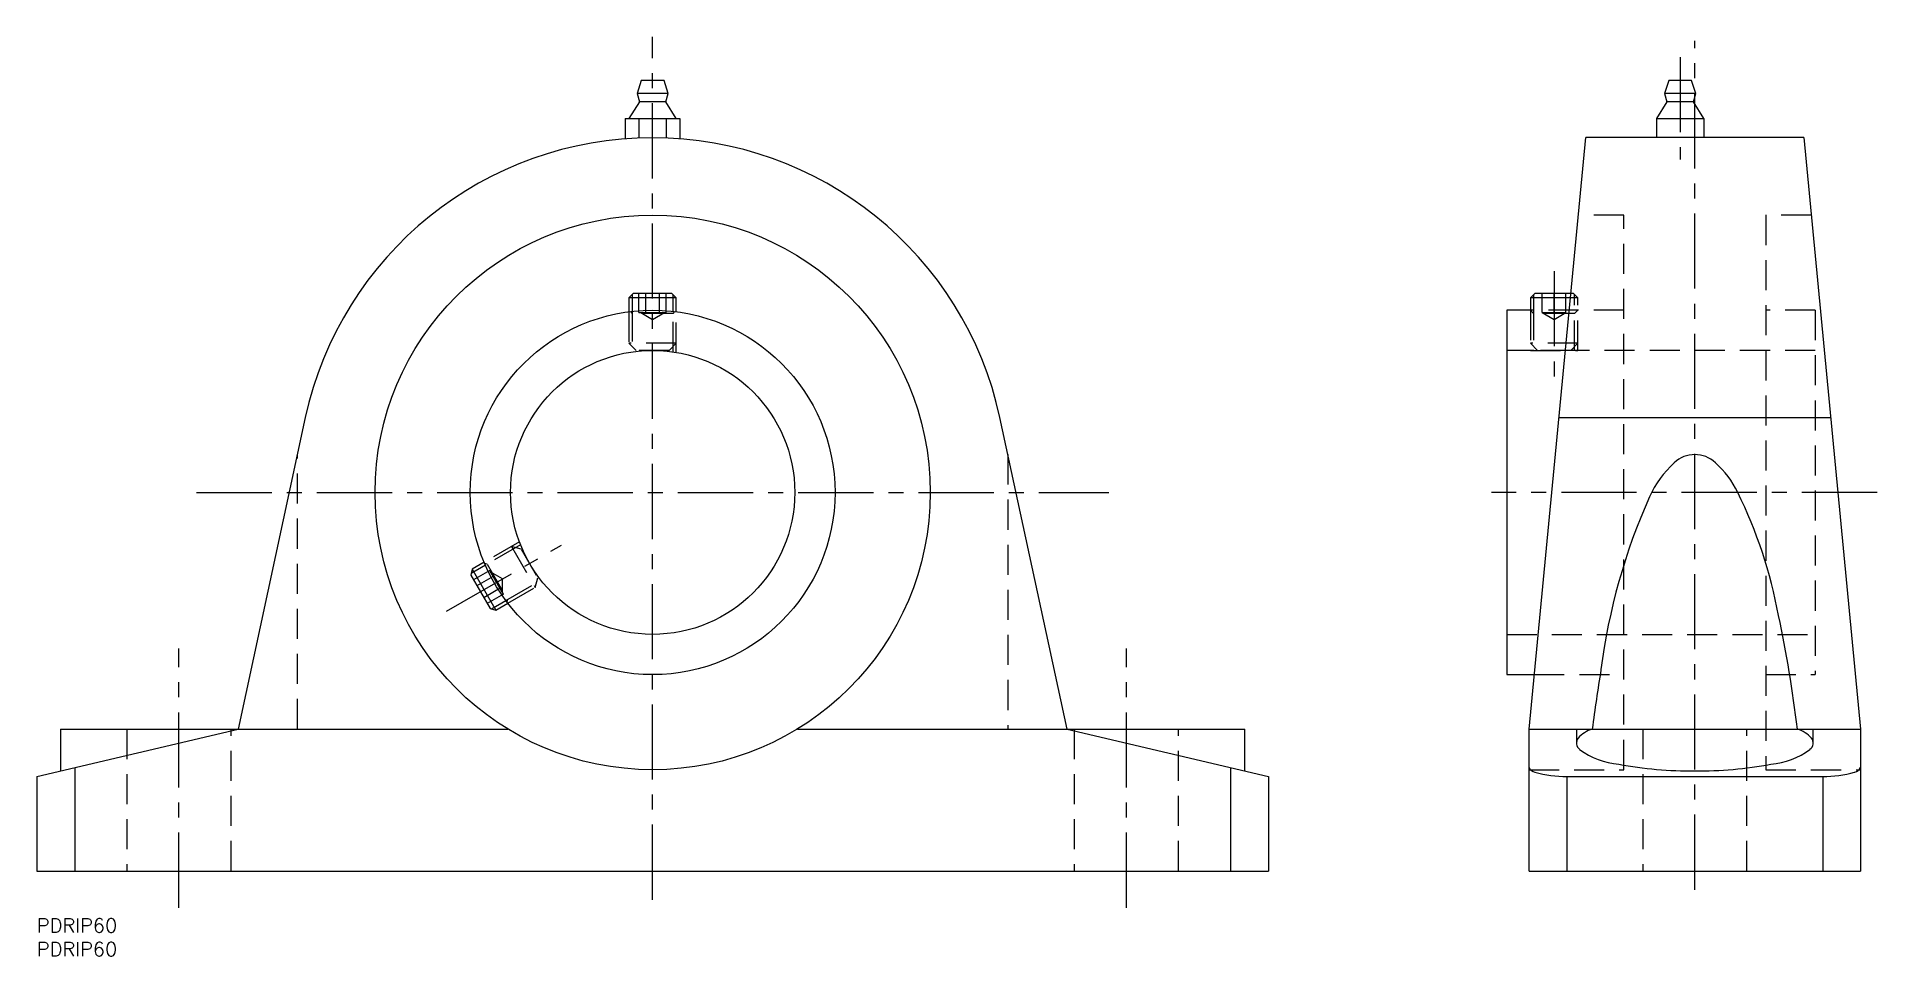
# Model space of a CAD drawing. Extents: x 0 to 388, y -8 to 186.
import ezdxf

# ---------------------------------------------------------------- set-up
doc = ezdxf.new("R2010")
doc.units = 0
doc.header["$LTSCALE"] = 0.5
doc.linetypes.add('CENTER', pattern=[50.8, 31.75, -6.35, 6.35, -6.35])
doc.linetypes.add('DASHED', pattern=[19.05, 12.7, -6.35])
for name, color, linetype in [('MSM_CENTER', 1, 'CENTER'), ('MSM_CONTINUOUS', 7, 'CONTINUOUS'), ('MSM_DASHED', 4, 'DASHED'), ('MSM_NARROW', 5, 'CONTINUOUS'), ('MSM_PART_NUMBER', 7, 'CONTINUOUS')]:
    doc.layers.add(name, color=color, linetype=linetype)
doc.styles.get("Standard").update_dxf_attribs({"font": 'txt.shx', "height": 3, "bigfont": 'bigfont.shx'})

msp = doc.modelspace()

# ---------------------------------------------------------------- linework, layer by layer
at = {"layer": 'MSM_CENTER'}
for p, q in [((130, 3.94), (130, 186.27)), ((350, 6.05), (350, 185.44)), ((346.9, 181.96), (346.9, 160.32)), ((320.3, 136.74), (320.3, 114.33)), ((33.73, 90), (226.27, 90)), ((388.5, 90), (307.05, 90)), ((86.49, 64.88), (110.73, 78.87)), ((30, 2.25), (30, 57.04)), ((230, 2.25), (230, 57.04))]:
    msp.add_line(p, q, dxfattribs=at)
at = {"layer": 'MSM_CONTINUOUS'}
for p, q in [((127.6, 177), (126.7, 174.3)), ((132.4, 177), (127.6, 177)), ((133.3, 174.3), (132.4, 177)), ((344.5, 177), (343.6, 174.3)), ((349.3, 177), (344.5, 177)), ((350.2, 174.3), (349.3, 177)), ((127.2, 172.5), (125, 169)), ((126.7, 174.3), (127.2, 172.5)), ((133.3, 174.3), (126.7, 174.3)), ((132.8, 172.5), (127.2, 172.5)), ((132.8, 172.5), (133.3, 174.3)), ((135, 169), (132.8, 172.5)), ((344.1, 172.5), (341.89, 168.98)), ((350.2, 174.3), (343.6, 174.3)), ((343.6, 174.3), (344.1, 172.5)), ((349.7, 172.5), (344.1, 172.5)), ((349.7, 172.5), (350.2, 174.3)), ((351.91, 168.98), (349.7, 172.5)), ((124.23, 169), (135.77, 169)), ((124.23, 169), (124.23, 164.78)), ((127.11, 169), (127.11, 164.94)), ((132.88, 169), (132.88, 164.94)), ((135.77, 169), (135.77, 164.78)), ((341.9, 169), (351.9, 169)), ((341.9, 169), (341.9, 164.94)), ((351.9, 169), (351.9, 164.94)), ((315, 40), (327, 165)), ((373, 165), (327, 165)), ((373, 165), (385, 40)), ((125.92, 132), (125, 131.08)), ((125, 131.08), (125, 128.17)), ((135, 131.08), (125, 131.08)), ((134.08, 132), (125.92, 132)), ((135, 131.08), (134.08, 132)), ((135, 128.17), (135, 131.08)), ((315.3, 128.5), (310.3, 128.5)), ((310.3, 128.5), (310.3, 51.5)), ((316.22, 132), (315.3, 131.08)), ((323.74, 131.08), (315.3, 131.08)), ((315.3, 131.08), (315.3, 128.5)), ((323.83, 132), (316.22, 132)), ((56.68, 105.8), (42.5, 40)), ((217.5, 40), (203.32, 105.8)), ((94.44, 75.24), (91.92, 73.79)), ((91.92, 73.79), (91.59, 72.53)), ((91.59, 72.53), (95.67, 65.47)), ((91.92, 73.79), (96.92, 65.13)), ((96.92, 65.13), (99.44, 66.58)), ((95.67, 65.47), (96.92, 65.13)), ((310.3, 51.5), (316.1, 51.5)), ((0, 30), (42.5, 40)), ((5, 40), (5, 31.18)), ((5, 40), (99.44, 40)), ((160.56, 40), (255, 40)), ((217.5, 40), (260, 30)), ((255, 31.18), (255, 40)), ((315, 40), (385, 40)), ((315, 10), (315, 40)), ((325, 40), (325, 37.06)), ((375, 37.06), (375, 40)), ((385, 40), (385, 10)), ((0, 30), (0, 10)), ((260, 30), (260, 10)), ((323, 30), (377, 30)), ((0, 10), (260, 10)), ((315, 10), (385, 10))]:
    msp.add_line(p, q, dxfattribs=at)
for radius in [58.6, 38.5, 30]:
    msp.add_circle((130, 90), radius, dxfattribs=at)
for centre, radius, start, end in [((130, 89.91), 75.02, 12.2303, 167.7697), ((350, 91.76), 6.23, 45.8168, 134.1832), ((359.37, 80.77), 20.66, 131.5661, 156.3453), ((341.31, 81.43), 19.72, 25.7586, 48.6377), ((268.61, 45.61), 100.76, 10.5278, 26.1386), ((460.32, 35.69), 131.23, 156.0007, 172.6182), ((104.16, 8.1), 269.38, 6.8014, 11.9816), ((779.7, -19.63), 455.27, 170.8786, 172.4746), ((330.57, 33.3), 7.06, 108.369, 137.3935), ((369.43, 33.3), 7.06, 42.6065, 71.631), ((326.62, 37.04), 1.62, 140.0049, 234.9899), ((335.61, 49.29), 16.82, 233.8549, 264.2575), ((364.39, 49.29), 16.82, 275.7425, 306.1451), ((373.38, 37.04), 1.62, 305.0101, 39.9951), ((316.58, 32.57), 1.73, 203.3695, 259.145), ((349.06, 114.72), 83.55, 259.5661, 270.6442), ((350.94, 114.72), 83.55, 269.3558, 280.4339), ((383.42, 32.57), 1.73, 280.855, 336.6305), ((322.43, 52.1), 22.1, 253.7854, 271.4738), ((377.57, 52.1), 22.1, 268.5262, 286.2146)]:
    msp.add_arc(centre, radius, start, end, dxfattribs=at)
at = {"layer": 'MSM_DASHED'}
for p, q in [((341.9, 169), (341.9, 169)), ((351.9, 169), (351.9, 169)), ((335, 148.6), (325.43, 148.6)), ((335, 31.4), (335, 148.6)), ((374.57, 148.6), (365, 148.6)), ((365, 148.6), (365, 31.4)), ((125.68, 128.26), (125.68, 119.69)), ((127.11, 128), (127.11, 132)), ((128.56, 128), (128.56, 132)), ((131.44, 128), (131.44, 132)), ((132.89, 128), (132.89, 132)), ((134.32, 119.69), (134.32, 128.26)), ((315.3, 128.5), (315.3, 120)), ((315.3, 128.5), (315.98, 127.82)), ((315.31, 128.5), (315.3, 128.5)), ((335, 128.5), (315.42, 128.49)), ((315.98, 128.49), (315.98, 120)), ((317.8, 128), (317.8, 132)), ((320.3, 128), (320.3, 132)), ((322.8, 128), (322.8, 132)), ((325.3, 131.08), (323.74, 131.08)), ((324.38, 132), (323.83, 132)), ((325.3, 131.08), (324.38, 132)), ((324.62, 120), (324.62, 131.76)), ((324.62, 127.82), (325.3, 128.5)), ((325.3, 120), (325.3, 131.08)), ((375.4, 128.5), (365, 128.5)), ((375.4, 128.5), (375.4, 51.5)), ((125, 128.17), (125, 119.58)), ((125.3, 128.2), (125.68, 127.82)), ((134.32, 127.82), (125.68, 127.82)), ((127.11, 128), (132.89, 128)), ((127.5, 128), (130, 126.56)), ((130, 126.56), (132.5, 128)), ((134.32, 127.82), (134.7, 128.2)), ((135, 119.58), (135, 128.17)), ((324.62, 127.82), (315.98, 127.82)), ((317.8, 128), (322.8, 128)), ((317.8, 128), (320.3, 126.56)), ((320.3, 126.56), (322.8, 128)), ((125, 121.5), (126.5, 120)), ((135, 121.5), (125, 121.5)), ((133.5, 120), (135, 121.5)), ((315.3, 121.5), (316.8, 120)), ((325.3, 121.5), (315.3, 121.5)), ((323.8, 120), (325.3, 121.5)), ((133.5, 120), (126.5, 120)), ((315.99, 120), (310.3, 120)), ((325.3, 120), (315.3, 120)), ((315.3, 120), (325.3, 120)), ((323.8, 120), (316.8, 120)), ((375.4, 120), (324.62, 120)), ((55, 40), (55, 97.99)), ((205, 97.99), (205, 40)), ((101.88, 79.54), (94.44, 75.24)), ((102.13, 78.9), (94.71, 74.62)), ((102.27, 78.03), (100.22, 78.58)), ((100.22, 78.58), (105.22, 69.92)), ((102.27, 78.03), (105.77, 71.97)), ((95.08, 74.83), (94.56, 74.97)), ((95.08, 74.83), (99.41, 67.34)), ((95.65, 73.5), (92.18, 71.5)), ((96.37, 72.25), (92.91, 70.25)), ((98.53, 68.5), (95.65, 73.5)), ((98.34, 71.72), (95.84, 73.17)), ((98.34, 68.83), (98.34, 71.72)), ((99.03, 67.13), (106.45, 71.41)), ((99.44, 66.58), (106.88, 70.88)), ((105.22, 69.92), (105.77, 71.97)), ((97.81, 69.75), (94.35, 67.75)), ((98.53, 68.5), (95.07, 66.5)), ((99.27, 66.83), (99.41, 67.34)), ((310.3, 60), (375.4, 60)), ((316.1, 51.5), (335, 51.5)), ((365, 51.5), (375.4, 51.5)), ((19, 40), (19, 10)), ((41, 10), (41, 40)), ((219, 40), (219, 10)), ((241, 10), (241, 40)), ((339, 40), (339, 10)), ((361, 10), (361, 40)), ((315, 31.4), (335, 31.4)), ((365, 31.4), (385, 31.4))]:
    msp.add_line(p, q, dxfattribs=at)
at = {"layer": 'MSM_NARROW'}
for p, q in [((125.68, 131.76), (125.68, 128.26)), ((134.32, 128.26), (134.32, 131.76)), ((315.98, 131.76), (315.98, 128.49)), ((321.32, 105.8), (378.68, 105.8)), ((94.71, 74.62), (91.68, 72.87)), ((96, 65.38), (99.03, 67.13)), ((8, 31.88), (8, 10)), ((252, 31.88), (252, 10)), ((323, 30), (323, 10)), ((377, 30), (377, 10))]:
    msp.add_line(p, q, dxfattribs=at)

# ---------------------------------------------------------------- texts
at = {"layer": 'MSM_PART_NUMBER'}
for p in [(0, -3), (0, -8)]:
    msp.add_text('PDRIP60', height=3, dxfattribs=at).set_placement(p)

doc.saveas('drawing.dxf')
